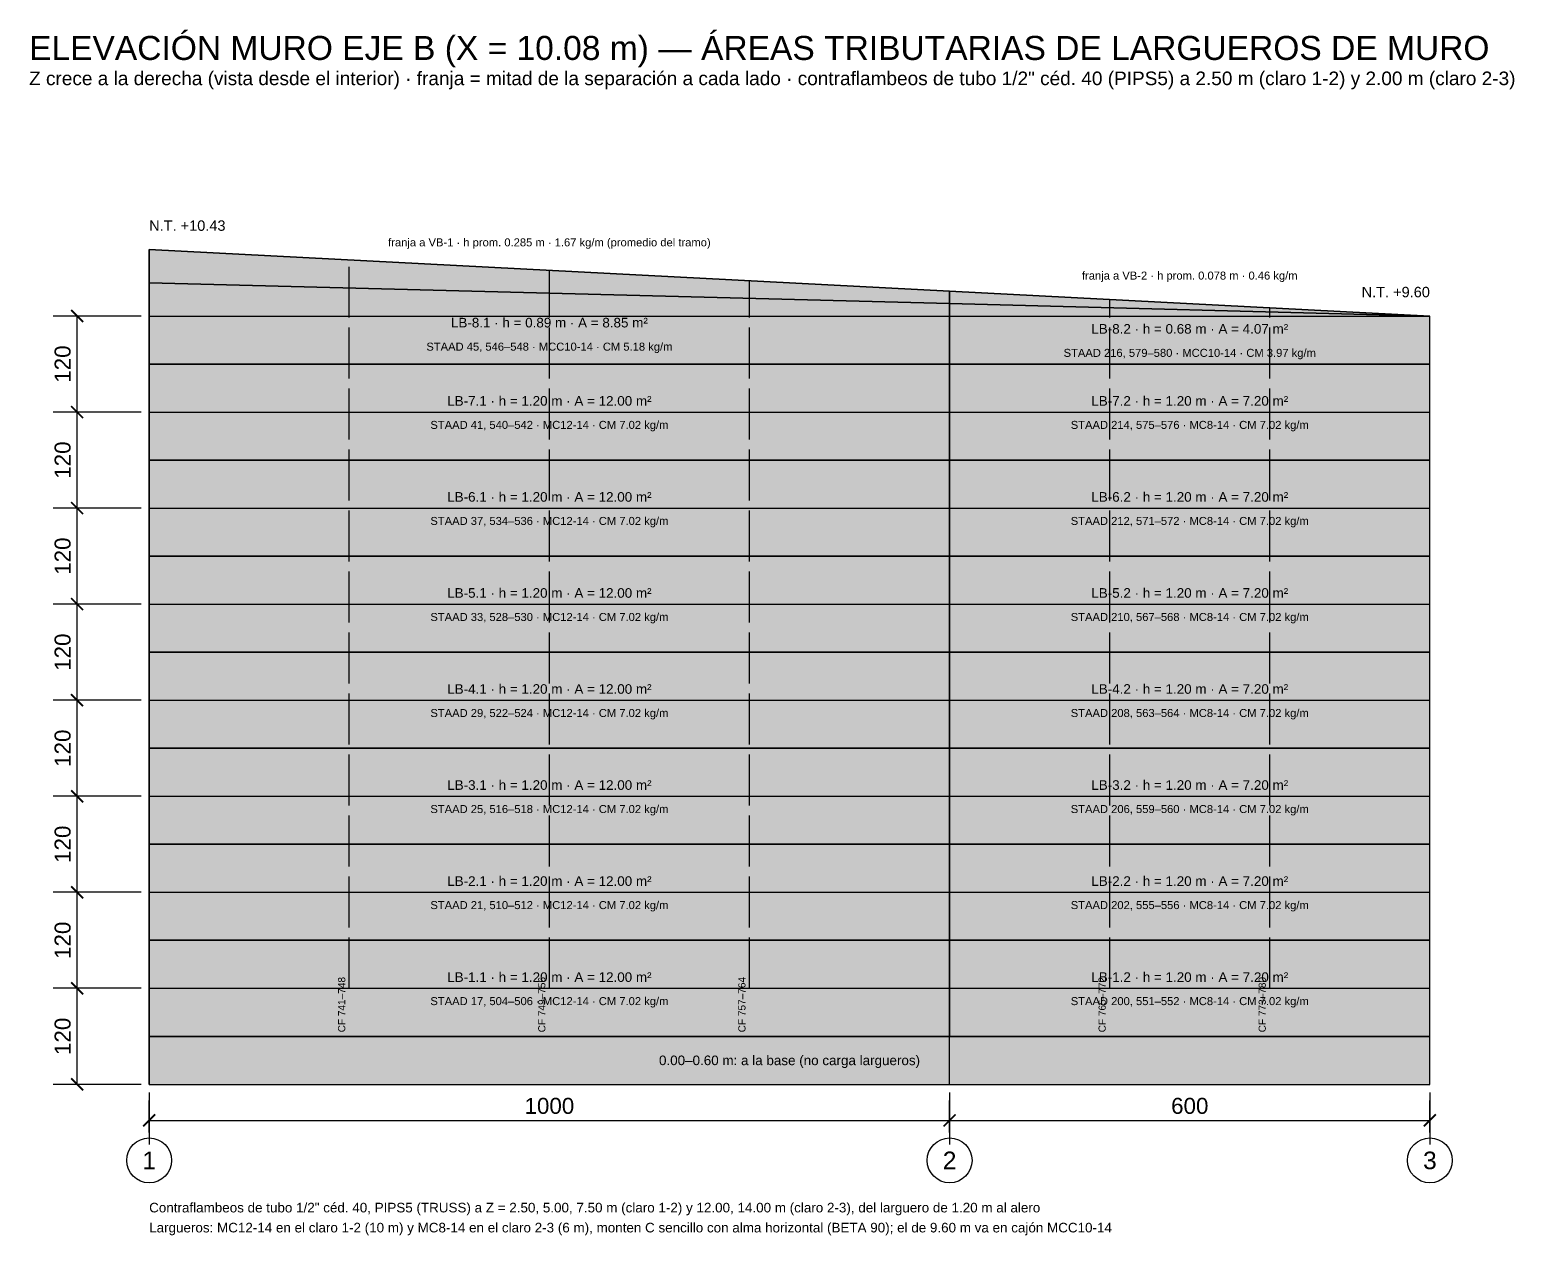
# Model space of a CAD drawing. Header units: metres. Extents: x -2.5 to 52.1, y -37.1 to 2.7.
# Drawn here: x 33.51 to 52.05, y -35.89 to -20.82 of the extents above; entities that cross this region are included whole.
import ezdxf
from ezdxf.enums import TextEntityAlignment as Align

# ---------------------------------------------------------------- set-up
doc = ezdxf.new("R2010")
doc.units = ezdxf.units.M
doc.linetypes.add('DASHED2', pattern=[0.762, 0.635, -0.127])
for name, color, linetype in [('AT-MUROS', 130, 'Continuous'), ('AT-NO-CARGA', 9, 'Continuous'), ('AT-VIGAS', 30, 'Continuous'), ('COLUMNAS', 7, 'Continuous'), ('COTAS', 3, 'Continuous'), ('EJES', 8, 'Continuous'), ('MARCO', 7, 'Continuous'), ('MC10-12', 5, 'Continuous'), ('MC10-14', 40, 'Continuous'), ('MCC10-14', 5, 'Continuous'), ('MCC12-12', 1, 'Continuous'), ('PIPX7', 8, 'Continuous'), ('TEXTO', 7, 'Continuous'), ('TEXTO-AT', 250, 'Continuous'), ('TITULOS', 2, 'Continuous')]:
    doc.layers.add(name, color=color, linetype=linetype)
doc.styles.add('ARIAL', font='arial.ttf')
doc.dimstyles.new('AT-CM', dxfattribs={"dimtxt": 0.2, "dimasz": 0.15, "dimexe": 0.3, "dimexo": 0.1, "dimgap": 0.08, "dimtad": 1, "dimdec": 0, "dimlfac": 100, "dimtxsty": 'ARIAL', "dimblk": 'ARCHTICK', "dimcen": 2.5, "dimazin": 3, "dimtfac": 1, "dimtmove": 0, "dimatfit": 3})

# ---------------------------------------------------------------- blocks, each defined once
blk = doc.blocks.new('_ARCHTICK')
at = {"color": 0, "linetype": 'BYBLOCK', "const_width": 0.15}
blk.add_lwpolyline([(-0.5, -0.5), (0.5, 0.5)], dxfattribs=at)

msp = doc.modelspace()

# ---------------------------------------------------------------- hatches: boundary and pattern name
at = {"layer": 'AT-MUROS'}
for color, points in [(254, [(35, -25), (45, -25), (45, -24.24437), (35, -23.985)]), (254, [(45, -25), (51, -25), (51, -24.39999), (45, -24.24437)]), (151, [(35, -26.2), (45, -26.2), (45, -25), (35, -25)]), (151, [(45, -26.2), (51, -26.2), (51, -25), (45, -25)]), (254, [(35, -27.4), (45, -27.4), (45, -26.2), (35, -26.2)]), (254, [(45, -27.4), (51, -27.4), (51, -26.2), (45, -26.2)]), (151, [(35, -28.6), (45, -28.6), (45, -27.4), (35, -27.4)]), (151, [(45, -28.6), (51, -28.6), (51, -27.4), (45, -27.4)]), (254, [(35, -29.8), (45, -29.8), (45, -28.6), (35, -28.6)]), (254, [(45, -29.8), (51, -29.8), (51, -28.6), (45, -28.6)]), (151, [(35, -31), (45, -31), (45, -29.8), (35, -29.8)]), (151, [(45, -31), (51, -31), (51, -29.8), (45, -29.8)]), (254, [(35, -32.2), (45, -32.2), (45, -31), (35, -31)]), (254, [(45, -32.2), (51, -32.2), (51, -31), (45, -31)]), (151, [(35, -33.4), (45, -33.4), (45, -32.2), (35, -32.2)]), (151, [(45, -33.4), (51, -33.4), (51, -32.2), (45, -32.2)])]:
    msp.add_hatch(color=color, dxfattribs=at).paths.add_polyline_path(points)
at = {"layer": 'AT-NO-CARGA'}
msp.add_hatch(color=254, dxfattribs=at).paths.add_polyline_path([(35, -34), (51, -34), (51, -33.4), (35, -33.4)])
at = {"layer": 'AT-VIGAS'}
for points in [[(35, -23.985), (45, -24.24437), (45, -24.08874), (35, -23.57)], [(45, -24.24437), (51, -24.39999), (51, -24.39998), (45, -24.08874)]]:
    msp.add_hatch(color=41, dxfattribs=at).paths.add_polyline_path(points)

# ---------------------------------------------------------------- linework, layer by layer
at = {"layer": 'AT-MUROS'}
for points in [[(35, -25), (45, -25), (45, -24.24437), (35, -23.985)], [(45, -25), (51, -25), (51, -24.39999), (45, -24.24437)], [(35, -26.2), (45, -26.2), (45, -25), (35, -25)], [(45, -26.2), (51, -26.2), (51, -25), (45, -25)], [(35, -27.4), (45, -27.4), (45, -26.2), (35, -26.2)], [(45, -27.4), (51, -27.4), (51, -26.2), (45, -26.2)], [(35, -28.6), (45, -28.6), (45, -27.4), (35, -27.4)], [(45, -28.6), (51, -28.6), (51, -27.4), (45, -27.4)], [(35, -29.8), (45, -29.8), (45, -28.6), (35, -28.6)], [(45, -29.8), (51, -29.8), (51, -28.6), (45, -28.6)], [(35, -31), (45, -31), (45, -29.8), (35, -29.8)], [(45, -31), (51, -31), (51, -29.8), (45, -29.8)], [(35, -32.2), (45, -32.2), (45, -31), (35, -31)], [(45, -32.2), (51, -32.2), (51, -31), (45, -31)], [(35, -33.4), (45, -33.4), (45, -32.2), (35, -32.2)], [(45, -33.4), (51, -33.4), (51, -32.2), (45, -32.2)]]:
    msp.add_lwpolyline(points, close=True, dxfattribs=at)
at = {"layer": 'AT-NO-CARGA'}
msp.add_lwpolyline([(35, -34), (51, -34), (51, -33.4), (35, -33.4)], close=True, dxfattribs=at)
at = {"layer": 'AT-VIGAS'}
for points in [[(35, -23.985), (45, -24.24437), (45, -24.08874), (35, -23.57)], [(45, -24.24437), (51, -24.39999), (51, -24.39998), (45, -24.08874)]]:
    msp.add_lwpolyline(points, close=True, dxfattribs=at)
at = {"layer": 'COLUMNAS'}
for p, q in [((35, -34), (35, -23.57)), ((45, -34), (45, -24.08874)), ((51, -34), (51, -24.39998))]:
    msp.add_line(p, q, dxfattribs=at)
at = {"layer": 'EJES'}
for p, q in [((35, -34.6), (35, -34.2)), ((45, -34.6), (45, -34.2)), ((51, -34.6), (51, -34.2))]:
    msp.add_line(p, q, dxfattribs=at)
for centre in [(35, -34.95), (45, -34.95), (51, -34.95)]:
    msp.add_circle(centre, 0.28, dxfattribs=at)
at = {"layer": 'MARCO'}
msp.add_line((35, -34), (51, -34), dxfattribs=at)
at = {"layer": 'MC10-12'}
for p, q in [((35, -25.6), (45, -25.6)), ((35, -26.8), (45, -26.8)), ((35, -28), (45, -28)), ((35, -29.2), (45, -29.2)), ((35, -30.4), (45, -30.4)), ((35, -31.6), (45, -31.6)), ((35, -32.8), (45, -32.8))]:
    msp.add_line(p, q, dxfattribs=at)
at = {"layer": 'MC10-14'}
for p, q in [((45, -25.6), (51, -25.6)), ((45, -26.8), (51, -26.8)), ((45, -28), (51, -28)), ((45, -29.2), (51, -29.2)), ((45, -30.4), (51, -30.4)), ((45, -31.6), (51, -31.6)), ((45, -32.8), (51, -32.8))]:
    msp.add_line(p, q, dxfattribs=at)
at = {"layer": 'MCC10-14'}
for p, q in [((35, -24.4), (45, -24.4)), ((45, -24.4), (51, -24.4))]:
    msp.add_line(p, q, dxfattribs=at)
at = {"layer": 'MCC12-12'}
for p, q in [((35, -23.57), (45, -24.08874)), ((45, -24.08874), (51, -24.39998))]:
    msp.add_line(p, q, dxfattribs=at)
at = {"layer": 'PIPX7', "color": 1, "linetype": 'DASHED2'}
for p, q in [((37.5, -32.8), (37.5, -23.6997)), ((40, -32.8), (40, -23.82937)), ((42.5, -32.8), (42.5, -23.95904)), ((47, -32.8), (47, -24.19249)), ((49, -32.8), (49, -24.29623))]:
    msp.add_line(p, q, dxfattribs=at)

# ---------------------------------------------------------------- texts
at = {"layer": 'EJES', "style": 'ARIAL'}
for s, p in [('1', (35, -34.95)), ('2', (45, -34.95)), ('3', (51, -34.95))]:
    msp.add_text(s, height=0.22, dxfattribs=at).set_placement(p, align=Align.MIDDLE_CENTER)
at = {"layer": 'TEXTO', "style": 'ARIAL'}
msp.add_text('N.T. +10.43', height=0.13, dxfattribs=at).set_placement((35, -23.27), align=Align.MIDDLE_LEFT)
msp.add_text('N.T. +9.60', height=0.13, dxfattribs=at).set_placement((51, -24.09998), align=Align.MIDDLE_RIGHT)
at = {"layer": 'TEXTO-AT', "style": 'ARIAL'}
for s, height, p in [('franja a VB-1 · h prom. 0.285 m · 1.67 kg/m (promedio del tramo)', 0.1, (40, -23.47937)), ('franja a VB-2 · h prom. 0.078 m · 0.46 kg/m', 0.1, (48, -23.89436)), ('LB-8.1 · h = 0.89 m · A = 8.85 m²', 0.12, (40, -24.48219)), ('LB-8.2 · h = 0.68 m · A = 4.07 m²', 0.12, (48, -24.56)), ('STAAD 45, 546–548 · MCC10-14 · CM 5.18 kg/m', 0.1, (40, -24.78219)), ('STAAD 216, 579–580 · MCC10-14 · CM 3.97 kg/m', 0.1, (48, -24.86)), ('LB-7.1 · h = 1.20 m · A = 12.00 m²', 0.12, (40, -25.46)), ('LB-7.2 · h = 1.20 m · A = 7.20 m²', 0.12, (48, -25.46)), ('STAAD 41, 540–542 · MC12-14 · CM 7.02 kg/m', 0.1, (40, -25.76)), ('STAAD 214, 575–576 · MC8-14 · CM 7.02 kg/m', 0.1, (48, -25.76)), ('LB-6.1 · h = 1.20 m · A = 12.00 m²', 0.12, (40, -26.66)), ('LB-6.2 · h = 1.20 m · A = 7.20 m²', 0.12, (48, -26.66)), ('STAAD 37, 534–536 · MC12-14 · CM 7.02 kg/m', 0.1, (40, -26.96)), ('STAAD 212, 571–572 · MC8-14 · CM 7.02 kg/m', 0.1, (48, -26.96)), ('LB-5.1 · h = 1.20 m · A = 12.00 m²', 0.12, (40, -27.86)), ('LB-5.2 · h = 1.20 m · A = 7.20 m²', 0.12, (48, -27.86)), ('STAAD 33, 528–530 · MC12-14 · CM 7.02 kg/m', 0.1, (40, -28.16)), ('STAAD 210, 567–568 · MC8-14 · CM 7.02 kg/m', 0.1, (48, -28.16)), ('LB-4.1 · h = 1.20 m · A = 12.00 m²', 0.12, (40, -29.06)), ('LB-4.2 · h = 1.20 m · A = 7.20 m²', 0.12, (48, -29.06)), ('STAAD 29, 522–524 · MC12-14 · CM 7.02 kg/m', 0.1, (40, -29.36)), ('STAAD 208, 563–564 · MC8-14 · CM 7.02 kg/m', 0.1, (48, -29.36)), ('LB-3.1 · h = 1.20 m · A = 12.00 m²', 0.12, (40, -30.26)), ('LB-3.2 · h = 1.20 m · A = 7.20 m²', 0.12, (48, -30.26)), ('STAAD 25, 516–518 · MC12-14 · CM 7.02 kg/m', 0.1, (40, -30.56)), ('STAAD 206, 559–560 · MC8-14 · CM 7.02 kg/m', 0.1, (48, -30.56)), ('LB-2.1 · h = 1.20 m · A = 12.00 m²', 0.12, (40, -31.46)), ('LB-2.2 · h = 1.20 m · A = 7.20 m²', 0.12, (48, -31.46)), ('STAAD 21, 510–512 · MC12-14 · CM 7.02 kg/m', 0.1, (40, -31.76)), ('STAAD 202, 555–556 · MC8-14 · CM 7.02 kg/m', 0.1, (48, -31.76)), ('LB-1.1 · h = 1.20 m · A = 12.00 m²', 0.12, (40, -32.66)), ('LB-1.2 · h = 1.20 m · A = 7.20 m²', 0.12, (48, -32.66)), ('STAAD 17, 504–506 · MC12-14 · CM 7.02 kg/m', 0.1, (40, -32.96)), ('STAAD 200, 551–552 · MC8-14 · CM 7.02 kg/m', 0.1, (48, -32.96)), ('0.00–0.60 m: a la base (no carga largueros)', 0.12, (43, -33.7))]:
    msp.add_text(s, height=height, dxfattribs=at).set_placement(p, align=Align.MIDDLE_CENTER)
for s, p in [('CF 741–748', (37.45, -33.35)), ('CF 749–756', (39.95, -33.35)), ('CF 757–764', (42.45, -33.35)), ('CF 765–772', (46.95, -33.35)), ('CF 773–780', (48.95, -33.35))]:
    msp.add_text(s, height=0.09, rotation=90, dxfattribs=at).set_placement(p)
for s, p in [('Contraflambeos de tubo 1/2" céd. 40, PIPS5 (TRUSS) a Z = 2.50, 5.00, 7.50 m (claro 1-2) y 12.00, 14.00 m (claro 2-3), del larguero de 1.20 m al alero', (35, -35.6)), ('Largueros: MC12-14 en el claro 1-2 (10 m) y MC8-14 en el claro 2-3 (6 m), monten C sencillo con alma horizontal (BETA 90); el de 9.60 m va en cajón MCC10-14', (35, -35.85))]:
    msp.add_text(s, height=0.12, dxfattribs=at).set_placement(p)
at = {"layer": 'TITULOS', "style": 'ARIAL'}
for s, height, p in [('ELEVACIÓN MURO EJE B (X = 10.08 m) — ÁREAS TRIBUTARIAS DE LARGUEROS DE MURO', 0.3, (33.5, -21.05)), ('Z crece a la derecha (vista desde el interior) · franja = mitad de la separación a cada lado · contraflambeos de tubo 1/2" céd. 40 (PIPS5) a 2.50 m (claro 1-2) y 2.00 m (claro 2-3)', 0.17, (33.5, -21.43))]:
    msp.add_text(s, height=height, dxfattribs=at).set_placement(p, align=Align.MIDDLE_LEFT)

# ---------------------------------------------------------------- dimensions: what is measured, and where the dimension line sits
at = {"layer": 'COTAS'}
for base, p1, p2 in [((34.1, -25.6), (35, -25.6), (35, -24.4)), ((34.1, -26.8), (35, -26.8), (35, -25.6)), ((34.1, -28), (35, -28), (35, -26.8)), ((34.1, -29.2), (35, -29.2), (35, -28)), ((34.1, -30.4), (35, -30.4), (35, -29.2)), ((34.1, -31.6), (35, -31.6), (35, -30.4)), ((34.1, -32.8), (35, -32.8), (35, -31.6)), ((34.1, -34), (35, -34), (35, -32.8))]:
    msp.add_linear_dim(base=base, p1=p1, p2=p2, angle=90, dimstyle='AT-CM', dxfattribs=at).render()
for base, p1, p2 in [((35, -34.45), (35, -34), (45, -34)), ((45, -34.45), (45, -34), (51, -34))]:
    msp.add_linear_dim(base=base, p1=p1, p2=p2, dimstyle='AT-CM', dxfattribs=at).render()

doc.saveas('drawing.dxf')
